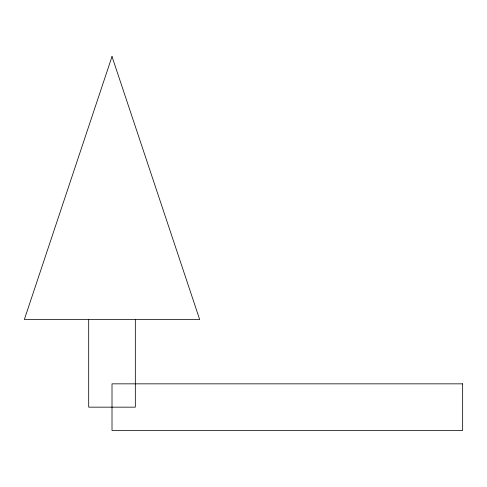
<?xml version="1.0" encoding="UTF-8"?>
<svg xmlns="http://www.w3.org/2000/svg" width="487" height="487" viewBox="0 0 487 487"><rect width="100%" height="100%" fill="white"/><g stroke="black" fill="none" stroke-linecap="round" stroke-linejoin="round"><path stroke-width="0.73" d="M135.325 319.502L135.325 407.162L88.695 407.162L88.695 319.502M112.01 56.522L24.35 319.502L199.67 319.502L112.01 56.522M462.65 383.841L112.01 383.841L112.01 430.478L462.65 430.478L462.65 383.841"/></g></svg>
